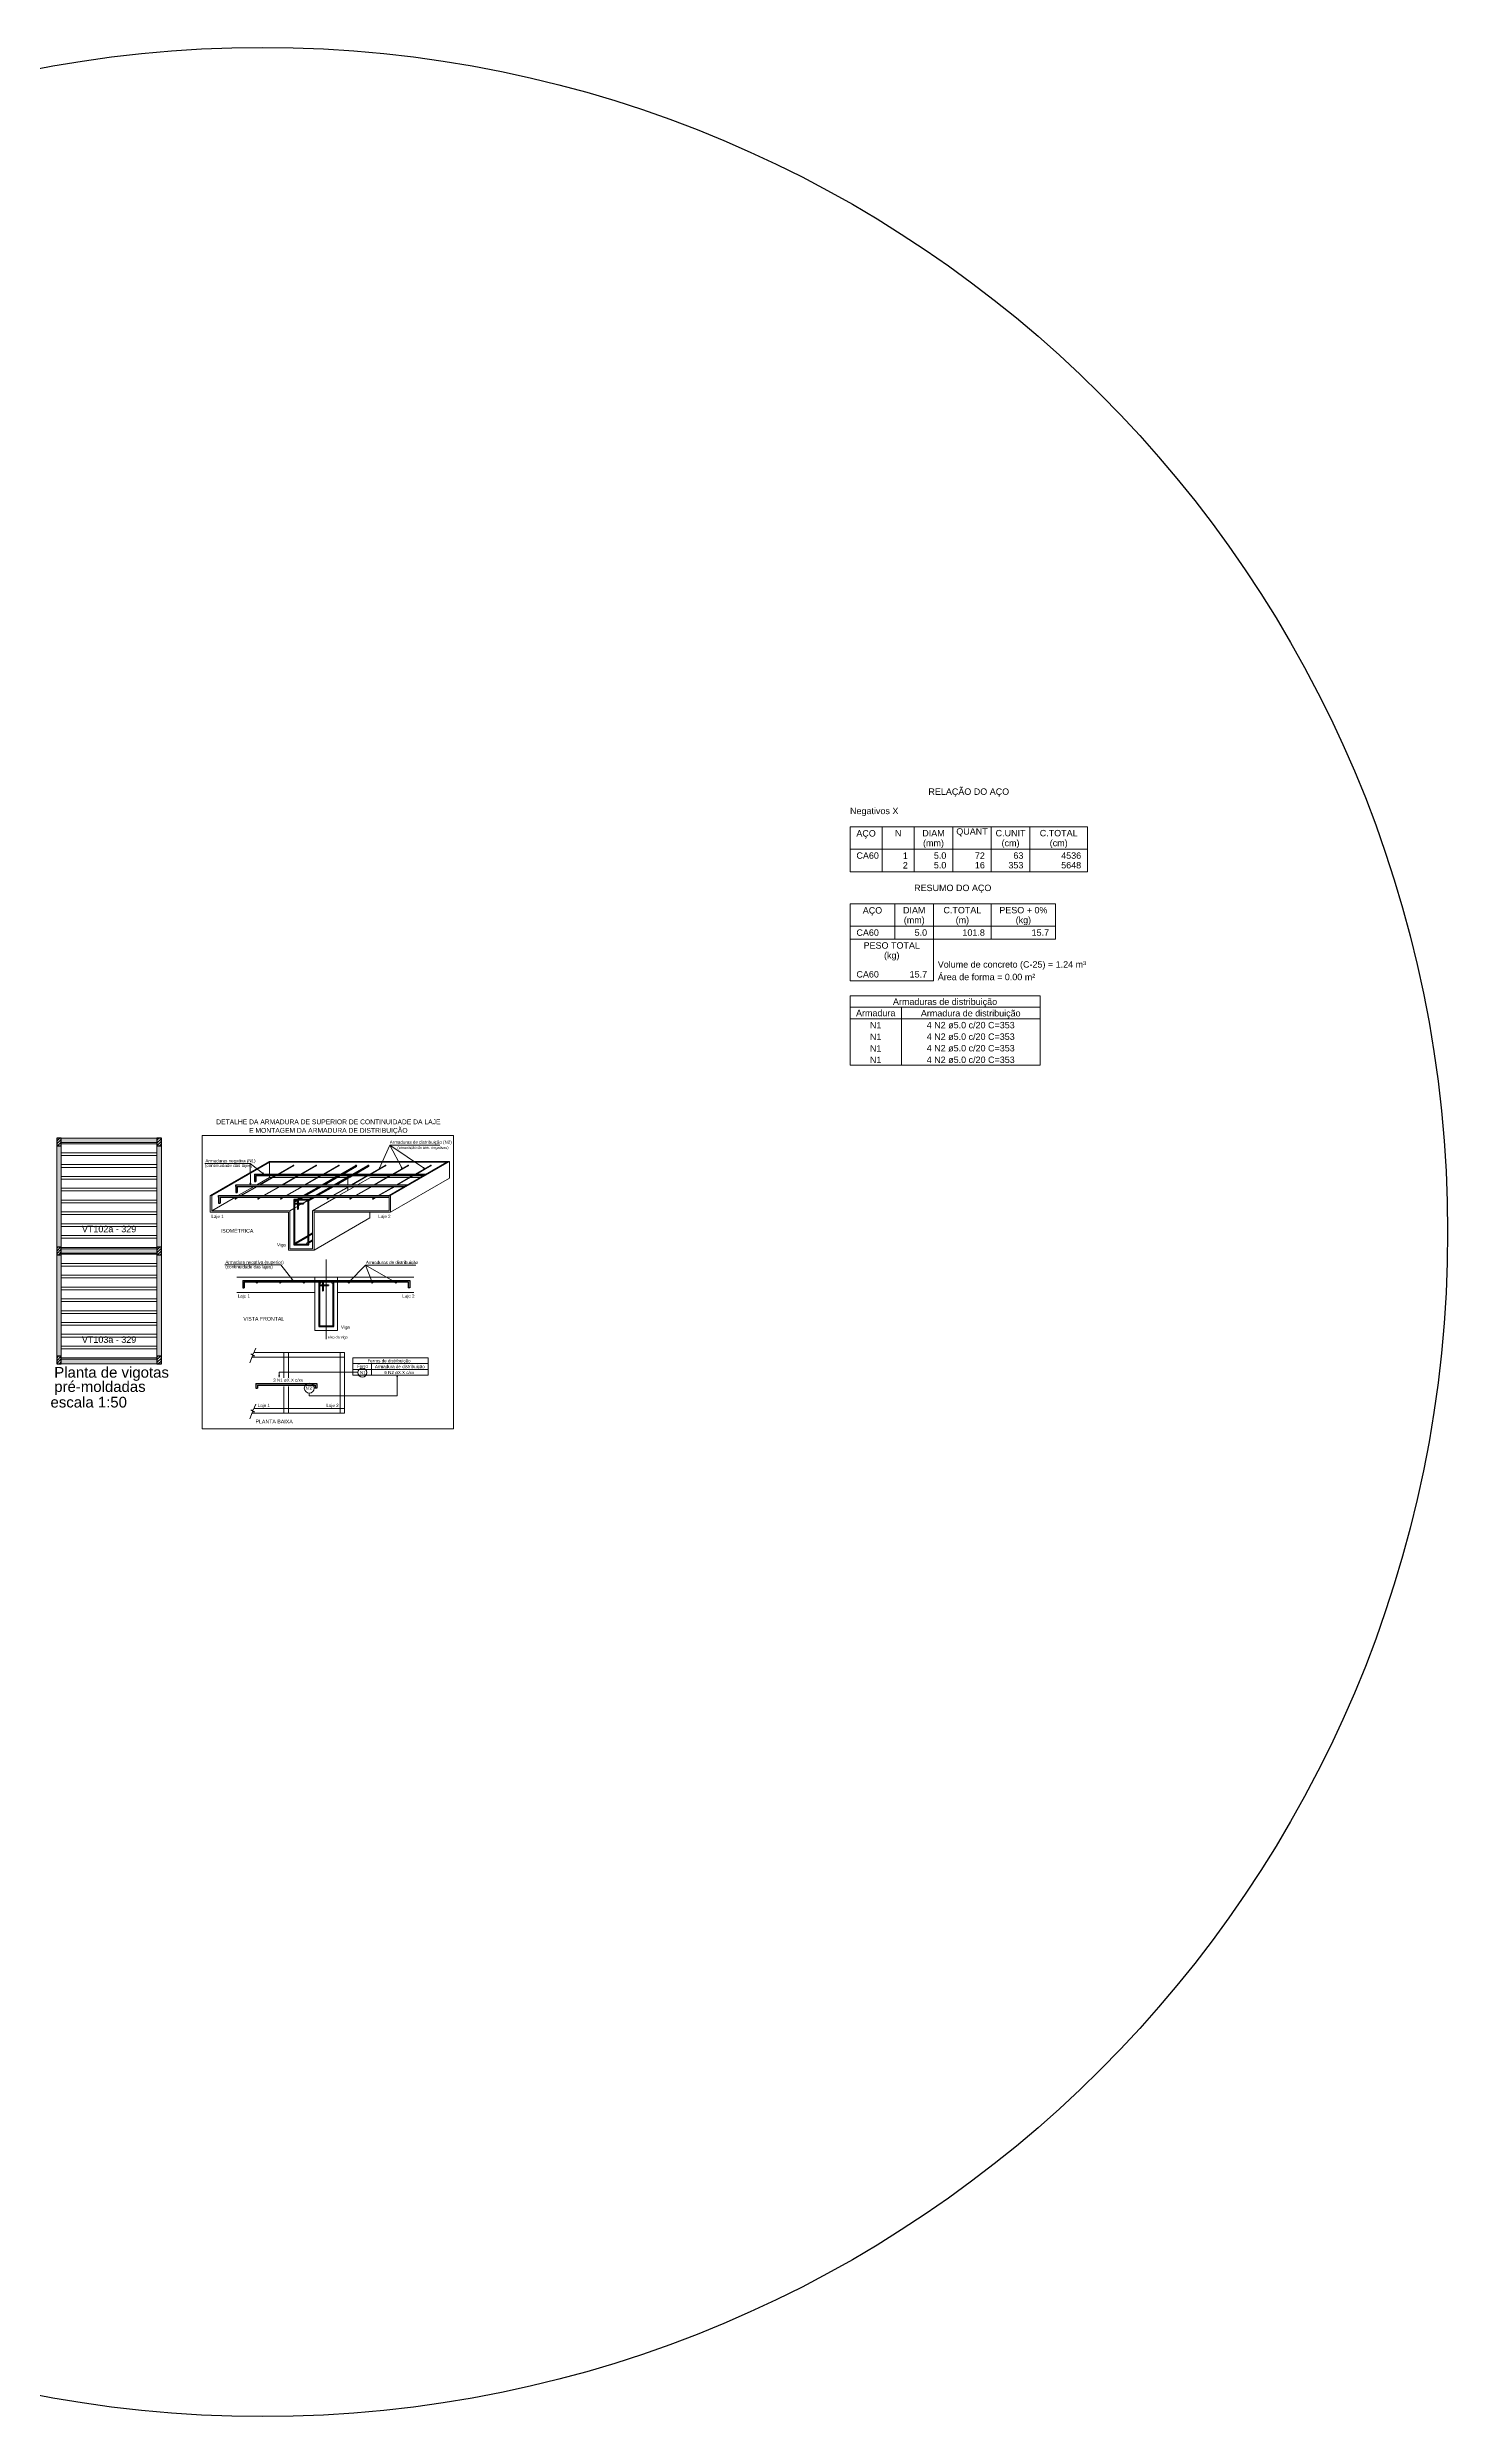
# Model space of a CAD drawing. Extents: x 5006 to 5323, y 875 to 3681.
# Drawn here: x 5216.7 to 5309, y 2335.9 to 2492.3 of the extents above; entities that cross this region are included whole.
import ezdxf

# ---------------------------------------------------------------- set-up
doc = ezdxf.new("R2010")
doc.units = 0
doc.header["$LTSCALE"] = 2
for name, color, linetype, lineweight in [('Cotas', 9, 'Continuous', 5), ('DT-Armadura', 2, 'Continuous', 30), ('DT-ARMADURA NEG', 1, 'Continuous', 20), ('DT-Forma', 5, 'Continuous', 5), ('DT-Relação do aço', 9, 'Continuous', 5), ('DT-Textos', 7, 'Continuous', 5), ('DT-Título', 3, 'Continuous', 20), ('EIXOS', 1, 'Continuous', 20), ('FO-Hachura pilar que passa', 19, 'Continuous', 5), ('FO-Hachura viga', 43, 'Continuous', 5), ('FO-Hachuras das lajes', 1, 'Continuous', 20), ('FO-Pilares', 4, 'Continuous', 30), ('FO-Textos das lajes', 3, 'Continuous', 20), ('FO-Vigas', 1, 'Continuous', 20)]:
    doc.layers.add(name, color=color, linetype=linetype, lineweight=lineweight)
doc.styles.add('ARIAL', font='arial.ttf')
pattern_1 = [(45, (5179.76216, 2360.29779), (-0.08838835, 0.08838835), [])]

msp = doc.modelspace()

# ---------------------------------------------------------------- hatches: boundary and pattern name
at = {"layer": 'FO-Hachura pilar que passa', "linetype": 'Continuous'}
h = msp.add_hatch(dxfattribs=at)
h.set_pattern_fill('ANSI31', color=256, style=0)
h.set_pattern_definition(pattern_1)
h.paths.add_polyline_path([(5217.5824, 2420.2978), (5217.4324, 2420.2978), (5217.2824, 2420.2978), (5217.2824, 2420.0478), (5217.2824, 2419.7978), (5217.4324, 2419.7978), (5217.5824, 2419.7978), (5217.5824, 2420.0478)])
h = msp.add_hatch(dxfattribs=at)
h.set_pattern_fill('ANSI31', color=256, style=0)
h.set_pattern_definition(pattern_1)
h.paths.add_polyline_path([(5224.1834, 2420.2978), (5224.0334, 2420.2978), (5223.8834, 2420.2978), (5223.8834, 2420.0478), (5223.8834, 2419.7978), (5224.0334, 2419.7978), (5224.1834, 2419.7978), (5224.1834, 2420.0478)])
h = msp.add_hatch(dxfattribs=at)
h.set_pattern_fill('ANSI31', color=256, style=0)
h.set_pattern_definition(pattern_1)
h.paths.add_polyline_path([(5217.5824, 2413.0978), (5217.4324, 2413.0978), (5217.2824, 2413.0978), (5217.2824, 2412.8478), (5217.2824, 2412.5978), (5217.4324, 2412.5978), (5217.5824, 2412.5978), (5217.5824, 2412.8478)])
h = msp.add_hatch(dxfattribs=at)
h.set_pattern_fill('ANSI31', color=256, style=0)
h.set_pattern_definition(pattern_1)
h.paths.add_polyline_path([(5223.8834, 2412.5978), (5224.0334, 2412.5978), (5224.1834, 2412.5978), (5224.1834, 2412.8478), (5224.1834, 2413.0978), (5224.0334, 2413.0978), (5223.8834, 2413.0978), (5223.8834, 2412.8478)])
h = msp.add_hatch(dxfattribs=at)
h.set_pattern_fill('ANSI31', color=256, style=0)
h.set_pattern_definition(pattern_1)
h.paths.add_polyline_path([(5217.5824, 2405.8978), (5217.4324, 2405.8978), (5217.2824, 2405.8978), (5217.2824, 2405.6478), (5217.2824, 2405.3978), (5217.4324, 2405.3978), (5217.5824, 2405.3978), (5217.5824, 2405.6478)])
h = msp.add_hatch(dxfattribs=at)
h.set_pattern_fill('ANSI31', color=256, style=0)
h.set_pattern_definition(pattern_1)
h.paths.add_polyline_path([(5224.1834, 2405.8978), (5224.0334, 2405.8978), (5223.8834, 2405.8978), (5223.8834, 2405.6478), (5223.8834, 2405.3978), (5224.0334, 2405.3978), (5224.1834, 2405.3978), (5224.1834, 2405.6478)])
at = {"layer": 'FO-Hachura viga', "linetype": 'Continuous'}
for points in [[(5217.5828, 2419.7978), (5217.5828, 2419.7978), (5217.2828, 2419.7978), (5217.2828, 2413.0978), (5217.5828, 2413.0978), (5217.5828, 2419.7978)], [(5223.8832, 2420.2978), (5223.8832, 2420.2978), (5217.5824, 2420.2978), (5217.5824, 2419.9978), (5223.8832, 2419.9978), (5223.8832, 2420.2978)], [(5224.1832, 2419.7978), (5224.1832, 2419.7978), (5223.8832, 2419.7978), (5223.8832, 2413.0978), (5224.1832, 2413.0978), (5224.1832, 2419.7978)], [(5223.8832, 2412.9978), (5223.8832, 2412.9978), (5217.5824, 2412.9978), (5217.5824, 2412.6978), (5223.8832, 2412.6978), (5223.8832, 2412.9978)], [(5217.5832, 2412.5978), (5217.5832, 2412.5978), (5217.2832, 2412.5978), (5217.2832, 2405.8978), (5217.5832, 2405.8978), (5217.5832, 2412.5978)], [(5224.1832, 2412.5978), (5224.1832, 2412.5978), (5223.8832, 2412.5978), (5223.8832, 2405.8978), (5224.1832, 2405.8978), (5224.1832, 2412.5978)], [(5223.8832, 2405.6978), (5223.8832, 2405.6978), (5217.5824, 2405.6978), (5217.5824, 2405.3978), (5223.8832, 2405.3978), (5223.8832, 2405.6978)]]:
    msp.add_hatch(color=256, dxfattribs=at).paths.add_polyline_path(points)

# ---------------------------------------------------------------- linework, layer by layer
msp.add_circle((5230.8581, 2414.1015), 78.188)
at = {"layer": 'Cotas'}
for p, q in [((5238.5597, 2418.2683), (5239.2467, 2419.8383)), ((5240.0717, 2418.2833), (5239.2467, 2419.8383)), ((5239.2467, 2419.8383), (5242.5627, 2419.8383)), ((5241.5487, 2418.2823), (5239.2467, 2419.8383)), ((5230.0477, 2418.6293), (5227.0427, 2418.6293)), ((5230.0557, 2417.2183), (5230.0477, 2418.6293)), ((5230.9417, 2417.9293), (5230.0477, 2418.6293)), ((5232.0667, 2411.9353), (5228.3777, 2411.9353)), ((5232.8617, 2410.9153), (5232.0667, 2411.9353)), ((5236.5627, 2410.7853), (5237.6497, 2411.9063)), ((5238.0987, 2410.8013), (5237.6497, 2411.9063)), ((5237.6497, 2411.9063), (5240.9657, 2411.9063)), ((5239.6137, 2410.7993), (5237.6497, 2411.9063)), ((5230.2037, 2405.9233), (5230.0097, 2405.4643)), ((5230.0927, 2406.0363), (5230.2267, 2405.9793)), ((5230.0927, 2406.0363), (5230.2507, 2406.0363)), ((5230.3607, 2405.9233), (5230.2037, 2405.9233)), ((5230.2267, 2405.9793), (5230.3607, 2405.9233)), ((5230.4207, 2406.4393), (5230.2507, 2406.0363)), ((5237.1557, 2404.8513), (5231.9607, 2404.8513)), ((5231.9607, 2404.5253), (5231.9607, 2404.8513)), ((5239.7377, 2404.6493), (5239.7377, 2403.2933)), ((5230.2037, 2402.2233), (5230.0097, 2401.7643)), ((5230.0927, 2402.3363), (5230.2267, 2402.2793)), ((5230.0927, 2402.3363), (5230.2507, 2402.3363)), ((5230.3607, 2402.2233), (5230.2037, 2402.2233)), ((5230.2267, 2402.2793), (5230.3607, 2402.2233)), ((5230.4207, 2402.7393), (5230.2507, 2402.3363)), ((5233.9417, 2403.4693), (5233.9417, 2403.2933)), ((5233.9417, 2403.2933), (5239.7377, 2403.2933))]:
    msp.add_line(p, q, dxfattribs=at)
for points in [[(5226.8867, 2420.4613), (5243.4677, 2420.4613), (5243.4677, 2401.1063), (5226.8867, 2401.1063), (5226.8867, 2420.4613)], [(5230.9417, 2417.9293), (5230.8817, 2418.0093), (5230.8497, 2417.9683), (5230.9417, 2417.9293)], [(5238.5597, 2418.2683), (5238.6217, 2418.3463), (5238.5747, 2418.3673), (5238.5597, 2418.2683)], [(5240.0717, 2418.2833), (5240.0497, 2418.3813), (5240.0037, 2418.3563), (5240.0717, 2418.2833)], [(5241.5487, 2418.2823), (5241.4827, 2418.3573), (5241.4537, 2418.3143), (5241.5487, 2418.2823)], [(5230.0557, 2417.2183), (5230.0817, 2417.3153), (5230.0297, 2417.3143), (5230.0557, 2417.2183)], [(5232.8617, 2410.9153), (5232.8227, 2411.0073), (5232.7817, 2410.9753), (5232.8617, 2410.9153)], [(5236.5627, 2410.7853), (5236.6477, 2410.8373), (5236.6107, 2410.8733), (5236.5627, 2410.7853)], [(5238.0987, 2410.8013), (5238.0857, 2410.9003), (5238.0377, 2410.8813), (5238.0987, 2410.8013)], [(5239.6137, 2410.7993), (5239.5417, 2410.8693), (5239.5167, 2410.8243), (5239.6137, 2410.7993)], [(5231.9607, 2404.5253), (5231.9867, 2404.6223), (5231.9347, 2404.6223), (5231.9607, 2404.5253)], [(5239.7377, 2404.6493), (5239.7117, 2404.5533), (5239.7637, 2404.5533), (5239.7377, 2404.6493)]]:
    msp.add_lwpolyline(points, dxfattribs=at)
for centre, radius in [((5237.4507, 2404.8233), 0.2965), ((5233.9417, 2403.7953), 0.3258)]:
    msp.add_circle(centre, radius, dxfattribs=at)
at = {"layer": 'DT-Armadura'}
for p, q in [((5230.3207, 2417.9263), (5241.6707, 2417.9263)), ((5230.3207, 2417.9263), (5230.3207, 2417.4263)), ((5230.4207, 2417.8263), (5241.4977, 2417.8263)), ((5230.4207, 2417.8263), (5230.4207, 2417.4263)), ((5234.7897, 2417.2143), (5235.8507, 2417.8263)), ((5234.9217, 2417.2143), (5235.9827, 2417.8263)), ((5235.5897, 2417.2143), (5236.6507, 2417.8263)), ((5235.6777, 2417.7263), (5235.8507, 2417.8263)), ((5235.7217, 2417.2143), (5236.7827, 2417.8263)), ((5235.8097, 2417.7263), (5235.9827, 2417.8263)), ((5236.0237, 2417.9263), (5237.0087, 2418.4953)), ((5236.1557, 2417.9263), (5237.0567, 2418.4463)), ((5236.4777, 2417.7263), (5236.6507, 2417.8263)), ((5236.6097, 2417.7263), (5236.7827, 2417.8263)), ((5236.8237, 2417.9263), (5237.8087, 2418.4953)), ((5236.9557, 2417.9263), (5237.8567, 2418.4463)), ((5227.9527, 2416.4013), (5227.9527, 2416.5013)), ((5227.9527, 2416.5013), (5239.2027, 2416.5013)), ((5227.9527, 2416.5013), (5227.9527, 2416.4013)), ((5227.9527, 2416.5013), (5227.9527, 2416.0013)), ((5228.0527, 2416.4013), (5239.2027, 2416.4013)), ((5228.0527, 2416.4013), (5228.0527, 2416.0013)), ((5229.0867, 2417.1143), (5229.0867, 2417.2143)), ((5229.0867, 2417.2143), (5240.4367, 2417.2143)), ((5229.0867, 2417.2143), (5229.0867, 2417.1143)), ((5229.0867, 2417.2143), (5229.0867, 2416.7143)), ((5229.0867, 2416.7143), (5229.1867, 2416.7143)), ((5229.1867, 2417.1143), (5240.2637, 2417.1143)), ((5229.1867, 2417.1143), (5229.1867, 2416.7143)), ((5230.3207, 2417.4263), (5230.4207, 2417.4263)), ((5233.9157, 2416.2513), (5232.9157, 2416.2513)), ((5232.9157, 2416.2513), (5232.9157, 2416.2013)), ((5232.9157, 2416.2013), (5232.9157, 2413.2513)), ((5233.8657, 2416.2013), (5232.9657, 2416.2013)), ((5232.9657, 2416.2013), (5232.9657, 2416.0013)), ((5233.0647, 2416.1423), (5233.1687, 2416.2013)), ((5233.1227, 2416.2513), (5233.3827, 2416.4013)), ((5233.1657, 2416.2013), (5233.1657, 2416.0013)), ((5233.2157, 2416.2013), (5233.2157, 2416.0013)), ((5233.2547, 2416.2513), (5233.5147, 2416.4013)), ((5233.5557, 2416.5013), (5234.6167, 2417.1143)), ((5233.6877, 2416.5013), (5234.7487, 2417.1143)), ((5233.8657, 2413.3013), (5233.8657, 2416.2013)), ((5233.9157, 2416.2473), (5234.1827, 2416.4013)), ((5233.9157, 2416.1713), (5234.3147, 2416.4013)), ((5233.9157, 2416.2513), (5233.9157, 2416.2013)), ((5233.9157, 2413.2513), (5233.9157, 2416.2013)), ((5234.3557, 2416.5013), (5235.4167, 2417.1143)), ((5234.4877, 2416.5013), (5235.5487, 2417.1143)), ((5227.9527, 2416.0013), (5228.0527, 2416.0013)), ((5232.9157, 2415.9513), (5233.5657, 2415.9513)), ((5232.9657, 2416.0013), (5233.5657, 2416.0013)), ((5232.9657, 2415.9513), (5232.9657, 2413.3013)), ((5233.1657, 2415.9513), (5233.1657, 2415.6013)), ((5233.1657, 2415.6013), (5233.2157, 2415.6013)), ((5233.2157, 2415.9513), (5233.2157, 2415.6013)), ((5233.5657, 2416.0013), (5233.5657, 2415.9513)), ((5232.9157, 2413.2513), (5233.9157, 2413.2513)), ((5232.9657, 2413.3013), (5233.8657, 2413.3013)), ((5233.0407, 2413.3953), (5233.8657, 2413.8713)), ((5233.0657, 2413.3513), (5233.8657, 2413.8133)), ((5233.8407, 2413.3953), (5233.8657, 2413.4093)), ((5233.9157, 2413.9003), (5234.1657, 2414.0443)), ((5233.9157, 2413.8423), (5234.1657, 2413.9863)), ((5233.9157, 2413.4383), (5234.1657, 2413.5823)), ((5233.9157, 2413.3803), (5234.1657, 2413.5253)), ((5229.5547, 2410.9103), (5240.5737, 2410.9103)), ((5229.5547, 2410.9103), (5229.5547, 2410.8103)), ((5229.5547, 2410.9103), (5229.5547, 2410.4103)), ((5229.5547, 2410.4103), (5229.6547, 2410.4103)), ((5229.6547, 2410.8103), (5240.4737, 2410.8103)), ((5229.6547, 2410.8103), (5229.6547, 2410.4103)), ((5234.5647, 2410.8103), (5234.5647, 2407.8603)), ((5234.5647, 2410.5603), (5235.2147, 2410.5603)), ((5235.5147, 2410.8103), (5234.6147, 2410.8103)), ((5234.6147, 2410.8103), (5234.6147, 2410.6103)), ((5234.6147, 2410.6103), (5235.2147, 2410.6103)), ((5234.6147, 2410.5603), (5234.6147, 2407.9103)), ((5234.8147, 2410.8103), (5234.8147, 2410.6103)), ((5234.8147, 2410.5603), (5234.8147, 2410.2103)), ((5234.8147, 2410.2103), (5234.8647, 2410.2103)), ((5234.8647, 2410.8103), (5234.8647, 2410.6103)), ((5234.8647, 2410.5603), (5234.8647, 2410.2103)), ((5235.2147, 2410.6103), (5235.2147, 2410.5603)), ((5235.5147, 2407.9103), (5235.5147, 2410.8103)), ((5235.5647, 2407.8603), (5235.5647, 2410.8103)), ((5240.4737, 2410.8103), (5240.4737, 2410.4103)), ((5240.5737, 2410.4103), (5240.4737, 2410.4103)), ((5240.5737, 2410.9103), (5240.5737, 2410.4103)), ((5234.5647, 2407.8603), (5235.5647, 2407.8603)), ((5234.6147, 2407.9103), (5235.5147, 2407.9103)), ((5230.4177, 2404.0953), (5234.4367, 2404.0953)), ((5230.4177, 2404.0953), (5230.4177, 2403.9953)), ((5230.4177, 2404.0953), (5230.4177, 2403.7953)), ((5230.4177, 2403.7953), (5230.5177, 2403.7953)), ((5230.5177, 2403.9953), (5234.3367, 2403.9953)), ((5230.5177, 2403.9953), (5230.5177, 2403.7953)), ((5234.3367, 2403.9953), (5234.3367, 2403.7953)), ((5234.4367, 2403.7953), (5234.3367, 2403.7953)), ((5234.4367, 2404.0953), (5234.4367, 2403.7953))]:
    msp.add_line(p, q, dxfattribs=at)
at = {"layer": 'DT-Armadura', "linetype": 'Continuous'}
for p, q in [((5235.5647, 2410.8603), (5234.5647, 2410.8603)), ((5234.5647, 2410.8603), (5234.5647, 2410.8103)), ((5235.5647, 2410.8603), (5235.5647, 2410.8103))]:
    msp.add_line(p, q, dxfattribs=at)
at = {"layer": 'DT-ARMADURA NEG'}
for p, q in [((5230.6497, 2417.2143), (5231.7107, 2417.8263)), ((5230.6997, 2417.2143), (5231.7607, 2417.8263)), ((5231.8837, 2417.9263), (5232.8687, 2418.4953)), ((5231.9337, 2417.9263), (5232.9187, 2418.4953)), ((5232.1497, 2417.2143), (5233.2107, 2417.8263)), ((5232.1997, 2417.2143), (5233.2607, 2417.8263)), ((5233.3837, 2417.9263), (5234.3687, 2418.4953)), ((5233.4337, 2417.9263), (5234.4187, 2418.4953)), ((5233.6497, 2417.2143), (5234.7107, 2417.8263)), ((5233.6997, 2417.2143), (5234.7607, 2417.8263)), ((5234.8837, 2417.9263), (5235.8687, 2418.4953)), ((5234.9337, 2417.9263), (5235.9187, 2418.4953)), ((5236.7237, 2417.2143), (5237.7847, 2417.8263)), ((5236.7737, 2417.2143), (5237.8347, 2417.8263)), ((5237.9577, 2417.9263), (5238.9427, 2418.4953)), ((5238.0077, 2417.9263), (5238.9927, 2418.4953)), ((5238.2237, 2417.2143), (5239.2847, 2417.8263)), ((5238.2737, 2417.2143), (5239.3347, 2417.8263)), ((5239.4577, 2417.9263), (5240.4427, 2418.4953)), ((5239.5077, 2417.9263), (5240.4927, 2418.4953)), ((5239.7237, 2417.2143), (5240.7847, 2417.8263)), ((5239.7737, 2417.2143), (5240.8347, 2417.8263)), ((5240.9577, 2417.9263), (5241.9427, 2418.4953)), ((5241.0077, 2417.9263), (5241.9927, 2418.4953)), ((5229.0707, 2416.3023), (5229.2427, 2416.4013)), ((5229.0977, 2416.2893), (5229.2927, 2416.4013)), ((5229.4157, 2416.5013), (5230.4767, 2417.1143)), ((5229.4657, 2416.5013), (5230.5267, 2417.1143)), ((5230.5707, 2416.3023), (5230.7427, 2416.4013)), ((5230.5977, 2416.2893), (5230.7927, 2416.4013)), ((5230.9157, 2416.5013), (5231.9767, 2417.1143)), ((5230.9657, 2416.5013), (5232.0267, 2417.1143)), ((5232.0707, 2416.3023), (5232.2427, 2416.4013)), ((5232.0977, 2416.2893), (5232.2927, 2416.4013)), ((5232.4157, 2416.5013), (5233.4767, 2417.1143)), ((5232.4657, 2416.5013), (5233.5267, 2417.1143)), ((5235.1447, 2416.3023), (5235.3167, 2416.4013)), ((5235.1717, 2416.2893), (5235.3667, 2416.4013)), ((5235.4897, 2416.5013), (5236.5507, 2417.1143)), ((5235.5397, 2416.5013), (5236.6007, 2417.1143)), ((5236.6447, 2416.3023), (5236.8167, 2416.4013)), ((5236.6717, 2416.2893), (5236.8667, 2416.4013)), ((5236.9897, 2416.5013), (5238.0507, 2417.1143)), ((5237.0397, 2416.5013), (5238.1007, 2417.1143)), ((5238.1447, 2416.3023), (5238.3167, 2416.4013)), ((5238.1717, 2416.2893), (5238.3667, 2416.4013)), ((5238.4897, 2416.5013), (5239.5507, 2417.1143)), ((5238.5397, 2416.5013), (5239.6007, 2417.1143))]:
    msp.add_line(p, q, dxfattribs=at)
for centre, radius in [((5232.8937, 2418.4953), 0.025), ((5234.3937, 2418.4953), 0.025), ((5235.8937, 2418.4953), 0.025), ((5237.0317, 2418.4703), 0.05), ((5237.8317, 2418.4703), 0.05), ((5238.9677, 2418.4953), 0.025), ((5240.4677, 2418.4953), 0.025), ((5241.9677, 2418.4953), 0.025), ((5229.0727, 2416.2893), 0.025), ((5230.5727, 2416.2893), 0.025), ((5232.0727, 2416.2893), 0.025), ((5233.0157, 2416.1513), 0.05), ((5233.8157, 2416.1513), 0.05), ((5235.1467, 2416.2893), 0.025), ((5236.6467, 2416.2893), 0.025), ((5238.1467, 2416.2893), 0.025), ((5233.0157, 2413.3513), 0.05), ((5233.8157, 2413.3513), 0.05), ((5230.4787, 2410.7713), 0.0391), ((5232.0287, 2410.7713), 0.0391), ((5233.5797, 2410.7713), 0.0391), ((5234.6647, 2410.7603), 0.05), ((5235.4647, 2410.7603), 0.05), ((5236.5497, 2410.7713), 0.0391), ((5238.1007, 2410.7713), 0.0391), ((5239.6507, 2410.7713), 0.0391)]:
    msp.add_circle(centre, radius, dxfattribs=at)
at = {"layer": 'DT-Forma'}
for p, q in [((5227.4067, 2416.5013), (5231.3037, 2418.7513)), ((5227.5067, 2416.5013), (5231.3167, 2418.7013)), ((5230.4727, 2417.2143), (5231.3167, 2417.7013)), ((5231.2167, 2418.7013), (5243.1137, 2418.7013)), ((5231.4037, 2418.7513), (5231.3037, 2418.7513)), ((5231.3167, 2417.9263), (5231.3167, 2418.7013)), ((5231.3167, 2417.7013), (5231.3167, 2417.8263)), ((5231.3167, 2417.7013), (5231.4937, 2417.7013)), ((5231.4037, 2418.7513), (5243.1997, 2418.7513)), ((5231.5437, 2417.7013), (5232.9937, 2417.7013)), ((5233.0437, 2417.7013), (5234.4937, 2417.7013)), ((5234.5437, 2417.7013), (5235.6347, 2417.7013)), ((5235.7667, 2417.7013), (5236.4347, 2417.7013)), ((5236.4757, 2417.2143), (5236.4757, 2417.6493)), ((5237.1317, 2417.2143), (5237.9757, 2417.7013)), ((5237.9757, 2417.7013), (5239.0677, 2417.7013)), ((5239.1177, 2417.7013), (5240.5677, 2417.7013)), ((5239.2027, 2416.5013), (5243.0137, 2418.7013)), ((5239.3027, 2416.5013), (5243.1997, 2418.7513)), ((5239.3027, 2415.4013), (5243.1997, 2417.6513)), ((5240.6177, 2417.7013), (5241.2817, 2417.7013)), ((5243.0997, 2418.7513), (5243.1997, 2418.7513)), ((5243.1997, 2417.6513), (5243.1997, 2418.7513)), ((5227.4067, 2415.4013), (5227.4067, 2416.5013)), ((5227.5067, 2416.5013), (5227.4067, 2416.5013)), ((5227.5067, 2415.5013), (5227.5067, 2416.5013)), ((5227.5067, 2415.5013), (5229.0647, 2416.4013)), ((5229.2387, 2416.5013), (5230.2997, 2417.1143)), ((5233.5317, 2416.0013), (5233.7677, 2416.1383)), ((5234.1657, 2415.5013), (5235.7247, 2416.4013)), ((5235.8977, 2416.5013), (5236.9587, 2417.1143)), ((5236.4757, 2417.0713), (5236.4757, 2417.1143)), ((5236.4757, 2416.8353), (5236.4757, 2417.0423)), ((5239.2027, 2415.5013), (5239.2027, 2416.5013)), ((5239.2027, 2416.5013), (5239.3027, 2416.5013)), ((5239.3027, 2415.4013), (5239.3027, 2416.5013)), ((5232.5657, 2415.4013), (5227.4067, 2415.4013)), ((5232.6657, 2415.5013), (5227.5067, 2415.5013)), ((5232.5657, 2412.9013), (5232.5657, 2415.4013)), ((5232.6657, 2415.5013), (5232.9157, 2415.6463)), ((5232.6657, 2413.0013), (5232.6657, 2415.5013)), ((5232.9657, 2415.6753), (5233.1657, 2415.7903)), ((5233.2157, 2415.8193), (5233.4447, 2415.9513)), ((5234.1657, 2415.5013), (5239.2027, 2415.5013)), ((5234.1657, 2413.0013), (5234.1657, 2415.5013)), ((5234.2657, 2412.9013), (5234.2657, 2415.4013)), ((5234.2657, 2415.4013), (5239.3027, 2415.4013)), ((5234.2657, 2412.9013), (5237.9467, 2415.0263)), ((5237.9467, 2415.0263), (5237.9467, 2415.4013)), ((5232.5657, 2412.9013), (5234.2657, 2412.9013)), ((5232.6657, 2413.0013), (5234.1657, 2413.0013)), ((5229.1547, 2411.1103), (5240.8517, 2411.1103)), ((5234.3147, 2410.1103), (5229.1547, 2410.1103)), ((5234.3147, 2407.6103), (5234.3147, 2410.1103)), ((5235.8147, 2410.1103), (5240.8517, 2410.1103)), ((5235.8147, 2407.6103), (5235.8147, 2410.1103)), ((5234.3147, 2407.6103), (5235.8147, 2407.6103)), ((5232.2747, 2405.8463), (5230.1707, 2405.8463)), ((5232.2747, 2406.1463), (5230.2977, 2406.1463)), ((5232.2747, 2402.1463), (5230.1707, 2402.1463)), ((5232.2747, 2402.4463), (5230.2977, 2402.4463))]:
    msp.add_line(p, q, dxfattribs=at)
at = {"layer": 'DT-Forma', "linetype": 'Continuous'}
for p, q in [((5234.3147, 2410.1103), (5234.3147, 2411.1103)), ((5235.8147, 2410.1103), (5235.8147, 2411.1103))]:
    msp.add_line(p, q, dxfattribs=at)
at = {"layer": 'DT-Forma'}
for points in [[(5232.5747, 2405.8463), (5232.2747, 2405.8463), (5232.2747, 2406.1463), (5232.5747, 2406.1463), (5232.5747, 2405.8463)], [(5232.2747, 2402.1463), (5236.2747, 2402.1463), (5236.2747, 2406.1463), (5232.2747, 2406.1463), (5232.2747, 2404.4763)], [(5232.5747, 2402.4463), (5235.9747, 2402.4463), (5235.9747, 2405.8463), (5232.5747, 2405.8463), (5232.5747, 2404.4703)], [(5235.9747, 2405.8463), (5236.2747, 2405.8463), (5236.2747, 2406.1463), (5235.9747, 2406.1463), (5235.9747, 2405.8463)], [(5232.2747, 2403.9043), (5232.2747, 2402.1463)], [(5232.5747, 2403.9093), (5232.5747, 2402.4463)], [(5232.5747, 2402.4463), (5232.2747, 2402.4463), (5232.2747, 2402.1463), (5232.5747, 2402.1463), (5232.5747, 2402.4463)], [(5235.9747, 2402.4463), (5236.2747, 2402.4463), (5236.2747, 2402.1463), (5235.9747, 2402.1463), (5235.9747, 2402.4463)]]:
    msp.add_lwpolyline(points, dxfattribs=at)
at = {"layer": 'DT-Relação do aço', "color": 251, "linetype": 'Continuous', "true_color": 0x636466}
for p, q in [((5269.6198, 2440.8466), (5285.293, 2440.8466)), ((5269.6198, 2440.8466), (5269.6198, 2437.8814)), ((5271.7378, 2440.8466), (5271.7378, 2437.8814)), ((5273.8558, 2440.8466), (5273.8558, 2437.8814)), ((5276.3974, 2440.8466), (5276.3974, 2437.8814)), ((5278.939, 2440.8466), (5278.939, 2437.8814)), ((5281.4806, 2440.8466), (5281.4806, 2437.8814)), ((5285.293, 2440.8466), (5285.293, 2437.8814)), ((5269.6198, 2439.364), (5285.293, 2439.364)), ((5269.6198, 2437.8814), (5285.293, 2437.8814)), ((5269.6198, 2435.7634), (5269.6198, 2433.4336)), ((5269.6198, 2435.7634), (5283.175, 2435.7634)), ((5272.585, 2435.7634), (5272.585, 2433.4336)), ((5275.1266, 2435.7634), (5275.1266, 2433.4336)), ((5278.939, 2435.7634), (5278.939, 2433.4336)), ((5283.175, 2435.7634), (5283.175, 2433.4336)), ((5269.6198, 2434.2808), (5283.175, 2434.2808)), ((5269.6198, 2433.4336), (5283.175, 2433.4336)), ((5269.6198, 2433.4336), (5269.6198, 2430.6802)), ((5275.1266, 2430.6802), (5275.1266, 2433.4336)), ((5269.6198, 2430.6802), (5275.1266, 2430.6802)), ((5269.6198, 2429.694), (5282.1584, 2429.694)), ((5269.6198, 2429.694), (5269.6198, 2425.1191)), ((5269.6198, 2428.9315), (5282.1584, 2428.9315)), ((5273.0086, 2428.9315), (5273.0086, 2425.1191)), ((5282.1584, 2429.694), (5282.1584, 2425.1191)), ((5269.6198, 2428.1691), (5282.1584, 2428.1691)), ((5269.6198, 2425.1191), (5282.1584, 2425.1191))]:
    msp.add_line(p, q, dxfattribs=at)
at = {"layer": 'DT-Relação do aço', "color": 7}
for p, q in [((5236.8167, 2405.7973), (5241.7847, 2405.7973)), ((5236.8167, 2405.7973), (5236.8167, 2404.6493)), ((5236.8167, 2405.4153), (5241.7847, 2405.4153)), ((5238.0417, 2405.4153), (5238.0417, 2404.6493)), ((5241.7847, 2405.7973), (5241.7847, 2404.6493)), ((5236.8167, 2405.0343), (5241.7847, 2405.0343)), ((5236.8167, 2404.6493), (5241.7847, 2404.6493))]:
    msp.add_line(p, q, dxfattribs=at)
at = {"layer": 'EIXOS'}
msp.add_line((5235.0647, 2407.0203), (5235.0647, 2412.2803), dxfattribs=at)
at = {"layer": 'FO-Hachuras das lajes'}
for p, q in [((5217.5824, 2419.9278), (5223.8834, 2419.9278)), ((5217.5824, 2419.3278), (5223.8834, 2419.3278)), ((5217.5824, 2419.1478), (5223.8834, 2419.1478)), ((5217.5824, 2418.5478), (5223.8834, 2418.5478)), ((5217.5824, 2418.3678), (5223.8834, 2418.3678)), ((5217.5824, 2417.7678), (5223.8834, 2417.7678)), ((5217.5824, 2417.5878), (5223.8834, 2417.5878)), ((5217.5824, 2416.9878), (5223.8834, 2416.9878)), ((5217.5824, 2416.8078), (5223.8834, 2416.8078)), ((5217.5824, 2416.2078), (5223.8834, 2416.2078)), ((5217.5824, 2416.0278), (5223.8834, 2416.0278)), ((5217.5824, 2415.4278), (5223.8834, 2415.4278)), ((5217.5824, 2415.2478), (5223.8834, 2415.2478)), ((5217.5824, 2414.6478), (5223.8834, 2414.6478)), ((5217.5824, 2414.4678), (5223.8834, 2414.4678)), ((5217.5824, 2413.8678), (5223.8834, 2413.8678)), ((5217.5824, 2413.6878), (5223.8834, 2413.6878)), ((5217.5824, 2413.0878), (5223.8834, 2413.0878)), ((5217.5834, 2412.6278), (5223.8834, 2412.6278)), ((5217.5834, 2412.0278), (5223.8834, 2412.0278)), ((5217.5834, 2411.8478), (5223.8834, 2411.8478)), ((5217.5834, 2411.2478), (5223.8834, 2411.2478)), ((5217.5834, 2411.0678), (5223.8834, 2411.0678)), ((5217.5834, 2410.4678), (5223.8834, 2410.4678)), ((5217.5834, 2410.2878), (5223.8834, 2410.2878)), ((5217.5834, 2409.6878), (5223.8834, 2409.6878)), ((5217.5834, 2409.5078), (5223.8834, 2409.5078)), ((5217.5834, 2408.9078), (5223.8834, 2408.9078)), ((5217.5834, 2408.7278), (5223.8834, 2408.7278)), ((5217.5834, 2408.1278), (5223.8834, 2408.1278)), ((5217.5834, 2407.9478), (5223.8834, 2407.9478)), ((5217.5834, 2407.3478), (5223.8834, 2407.3478)), ((5217.5834, 2407.1678), (5223.8834, 2407.1678)), ((5217.5834, 2406.5678), (5223.8834, 2406.5678)), ((5217.5834, 2406.3878), (5223.8834, 2406.3878)), ((5217.5834, 2405.7878), (5223.8834, 2405.7878))]:
    msp.add_line(p, q, dxfattribs=at)
at = {"layer": 'FO-Pilares'}
for points in [[(5217.5824, 2420.2978), (5217.4324, 2420.2978), (5217.2824, 2420.2978), (5217.2824, 2420.0478), (5217.2824, 2419.7978), (5217.4324, 2419.7978), (5217.5824, 2419.7978), (5217.5824, 2420.0478), (5217.5824, 2420.2978)], [(5224.1834, 2420.2978), (5224.0334, 2420.2978), (5223.8834, 2420.2978), (5223.8834, 2420.0478), (5223.8834, 2419.7978), (5224.0334, 2419.7978), (5224.1834, 2419.7978), (5224.1834, 2420.0478), (5224.1834, 2420.2978)], [(5217.5824, 2413.0978), (5217.4324, 2413.0978), (5217.2824, 2413.0978), (5217.2824, 2412.8478), (5217.2824, 2412.5978), (5217.4324, 2412.5978), (5217.5824, 2412.5978), (5217.5824, 2412.8478), (5217.5824, 2413.0978)], [(5223.8834, 2412.5978), (5224.0334, 2412.5978), (5224.1834, 2412.5978), (5224.1834, 2412.8478), (5224.1834, 2413.0978), (5224.0334, 2413.0978), (5223.8834, 2413.0978), (5223.8834, 2412.8478), (5223.8834, 2412.5978)], [(5217.5824, 2405.8978), (5217.4324, 2405.8978), (5217.2824, 2405.8978), (5217.2824, 2405.6478), (5217.2824, 2405.3978), (5217.4324, 2405.3978), (5217.5824, 2405.3978), (5217.5824, 2405.6478), (5217.5824, 2405.8978)], [(5224.1834, 2405.8978), (5224.0334, 2405.8978), (5223.8834, 2405.8978), (5223.8834, 2405.6478), (5223.8834, 2405.3978), (5224.0334, 2405.3978), (5224.1834, 2405.3978), (5224.1834, 2405.6478), (5224.1834, 2405.8978)]]:
    msp.add_lwpolyline(points, close=True, dxfattribs=at)
at = {"layer": 'FO-Vigas'}
for p, q in [((5217.2827, 2419.7978), (5217.2828, 2413.0978)), ((5217.5824, 2420.2978), (5223.8834, 2420.2978)), ((5217.5824, 2419.9978), (5223.8834, 2419.9978)), ((5217.5827, 2419.7978), (5217.5828, 2413.0978)), ((5223.8834, 2413.0978), (5223.8834, 2419.7978)), ((5224.1834, 2413.0978), (5224.1834, 2419.7978)), ((5217.5824, 2412.9978), (5223.8834, 2412.9978)), ((5217.2831, 2412.5978), (5217.2832, 2405.8978)), ((5217.5824, 2412.6978), (5223.8834, 2412.6978)), ((5217.5831, 2412.5978), (5217.5832, 2405.8978)), ((5223.8834, 2405.8978), (5223.8834, 2412.5978)), ((5224.1834, 2405.8978), (5224.1834, 2412.5978)), ((5217.5824, 2405.6978), (5223.8834, 2405.6978)), ((5217.5824, 2405.3978), (5223.8834, 2405.3978))]:
    msp.add_line(p, q, dxfattribs=at)

# ---------------------------------------------------------------- texts
at = {"layer": 'DT-Relação do aço', "color": 251, "linetype": 'Continuous', "true_color": 0x636466, "char_height": 0.4236, "line_spacing_factor": 0.798, "style": 'ARIAL'}
for s, insert, width, attachment_point in [('RELAÇÃO DO AÇO', (5277.456, 2442.8252), 10.681309, 8), ('Negativos X', (5269.62, 2441.5542), 6.39743, 7), ('AÇO', (5270.679, 2440.0712), 2.571255, 8), ('N', (5272.7968, 2440.2112), 0.856892, 8), ('DIAM', (5275.1266, 2440.2112), 2.966387, 8), ('(mm)', (5275.127, 2439.4362), 2.767082, 8), ('QUANT', (5277.6682, 2440.2112), 4.152941, 8), ('C.UNIT', (5280.2098, 2440.2112), 3.954796, 8), ('(cm)', (5280.21, 2439.4362), 2.37195, 8), ('C.TOTAL', (5283.3868, 2440.2112), 5.010412, 8), ('(cm)', (5283.387, 2439.4362), 2.37195, 8), ('CA60', (5270.0434, 2438.7286), 2.968125, 7), ('2', (5273.4322, 2438.0932), 0.659905, 9), ('1', (5273.4322, 2438.7286), 0.659905, 9), ('5.0', (5275.9738, 2438.7286), 1.649473, 9), ('5.0', (5275.9738, 2438.0932), 1.649473, 9), ('72', (5278.5154, 2438.7286), 1.31981, 9), ('16', (5278.5154, 2438.0932), 1.31981, 9), ('353', (5281.057, 2438.0932), 1.979715, 9), ('63', (5281.057, 2438.7286), 1.31981, 9), ('4536', (5284.8694, 2438.7286), 2.639621, 9), ('5648', (5284.8694, 2438.0932), 2.639621, 9), ('RESUMO DO AÇO', (5276.397, 2436.4712), 10.218391, 8), ('AÇO', (5271.102, 2434.9882), 2.571255, 8), ('DIAM', (5273.8558, 2435.128), 2.966387, 8), ('(mm)', (5273.856, 2434.3532), 2.767082, 8), ('C.TOTAL', (5277.0328, 2435.128), 5.010412, 8), ('(m)', (5277.033, 2434.3532), 1.778673, 8), ('PESO + 0%', (5281.057, 2435.128), 6.364406, 8), ('(kg)', (5281.057, 2434.3532), 2.043446, 8), ('CA60', (5270.0434, 2433.6454), 2.968125, 7), ('PESO TOTAL', (5272.3732, 2432.7982), 7.450729, 8), ('5.0', (5274.703, 2433.6454), 1.649473, 9), ('101.8', (5278.5154, 2433.6454), 2.969283, 9), ('15.7', (5282.7514, 2433.6454), 2.309378, 9), ('(kg)', (5272.373, 2432.0232), 2.043446, 8), ('Volume de concreto (C-25) = 1.24 m³', (5275.4097, 2431.4229), 19.619866, 7), ('CA60', (5270.0434, 2430.892), 2.968125, 7), ('15.7', (5274.703, 2430.892), 2.309378, 9), ('Área de forma = 0.00 m²', (5275.4095, 2430.7157), 12.893353, 7), ('Armadura', (5271.3142, 2428.3385), 5.210136, 8), ('Armaduras de distribuição', (5275.889, 2428.961), 13.784958, 8), ('Armadura de distribuição', (5277.584, 2428.199), 13.191633, 8), ('N1', (5271.3142, 2427.5337), 1.516797, 8), ('N1', (5271.3142, 2426.7712), 1.516797, 8), ('4 N2 ø5.0 c/20 C=353', (5277.5835, 2427.5337), 11.641908, 8), ('4 N2 ø5.0 c/20 C=353', (5277.5835, 2426.7712), 11.641908, 8), ('N1', (5271.3142, 2426.0087), 1.516797, 8), ('N1', (5271.3142, 2425.2462), 1.516797, 8), ('4 N2 ø5.0 c/20 C=353', (5277.5835, 2426.0087), 11.641908, 8), ('4 N2 ø5.0 c/20 C=353', (5277.5835, 2425.2462), 11.641908, 8)]:
    msp.add_mtext(s, dxfattribs=dict(at, insert=insert, width=width, attachment_point=attachment_point))
at = {"layer": 'DT-Textos', "linetype": 'Continuous', "line_spacing_factor": 0.798, "style": 'ARIAL'}
for s, insert, char_height, width, attachment_point in [('DETALHE DA ARMADURA DE SUPERIOR DE CONTINUIDADE DA LAJE', (5235.2007, 2421.2083), 0.3177, 29.67118, 8), ('E MONTAGEM DA ARMADURA DE DISTRIBUIÇÃO ', (5235.2003, 2420.552), 0.3177, 21.213255, 8), ('Armaduras de distribuição (N2)', (5239.2513, 2419.861), 0.2118, 8.210947, 7), ('(amarração da arm. negativas)', (5239.7583, 2419.531), 0.1765, 6.084117, 7), ('(continuidade das lajes)', (5227.0583, 2418.328), 0.2118, 6.266707, 7), ('Armaduras negativa (N1)', (5227.0923, 2418.628), 0.2118, 6.628264, 7), ('Laje 1', (5227.4873, 2414.963), 0.2118, 1.616579, 7), ('Laje 2', (5238.4983, 2414.963), 0.2118, 1.616579, 7), ('ISOMÉTRICA', (5228.1067, 2414.0563), 0.2471, 4.615073, 7), ('Viga', (5231.8123, 2413.089), 0.2118, 1.187519, 7), ('Armadura negativa (superior)', (5228.4073, 2411.936), 0.2118, 7.716703, 7), ('(continuidade das lajes)', (5228.4073, 2411.636), 0.2118, 6.266707, 7), ('Armaduras de distribuição', (5237.6823, 2411.922), 0.2118, 6.892479, 7), ('Laje 1', (5229.2253, 2409.706), 0.2118, 1.616579, 7), ('Laje 2', (5240.0803, 2409.706), 0.2118, 1.616579, 7), ('VISTA FRONTAL', (5229.5907, 2408.2473), 0.2471, 5.810487, 7), ('eixo da viga', (5235.1583, 2407.02), 0.1765, 2.374894, 7), ('Viga', (5236.0373, 2407.651), 0.2118, 1.187519, 7), ('Ferro', (5237.4597, 2405.1283), 0.2118, 1.417549, 8), ('Ferros de distribuição', (5239.2043, 2405.43), 0.2118, 5.70496, 8), ('Armadura de distribuição', (5239.9203, 2405.048), 0.2118, 6.595817, 8), ('3 N1 øX.X c/xx', (5232.5487, 2404.2143), 0.2118, 3.956563, 8), ("N'2'", (5233.9387, 2403.6983), 0.2118, 0.985012, 8), ('N1', (5237.4747, 2404.7163), 0.2118, 0.75846, 8), ('6 N2 øX.X c/xx', (5239.8847, 2404.7163), 0.2118, 3.956563, 8), ('Laje 1', (5230.5383, 2402.487), 0.2118, 1.616579, 7), ('Laje 2', (5235.0763, 2402.487), 0.2118, 1.616579, 7), ('PLANTA BAIXA', (5230.3957, 2401.4713), 0.2471, 5.275972, 7)]:
    msp.add_mtext(s, dxfattribs=dict(at, insert=insert, char_height=char_height, width=width, attachment_point=attachment_point))
at = {"layer": 'DT-Título', "char_height": 0.706, "attachment_point": 9, "line_spacing_factor": 0.798, "style": 'ARIAL'}
for s, insert, width in [('\\pxql;Planta de vigotas pré-moldadas ', (5226.7314, 2403.3342), 9.616186), ('\\pxql;escala 1:50', (5226.7316, 2402.5082), 9.862798)]:
    msp.add_mtext(s, dxfattribs=dict(at, insert=insert, width=width))
at = {"layer": 'FO-Textos das lajes', "linetype": 'Continuous', "char_height": 0.4236, "width": 7.19059, "attachment_point": 8, "line_spacing_factor": 0.798, "style": 'ARIAL'}
for s, insert in [('VT102a - 329', (5220.7332, 2414.0796)), ('VT103a - 329', (5220.7334, 2406.7796))]:
    msp.add_mtext(s, dxfattribs=dict(at, insert=insert))

doc.saveas('drawing.dxf')
